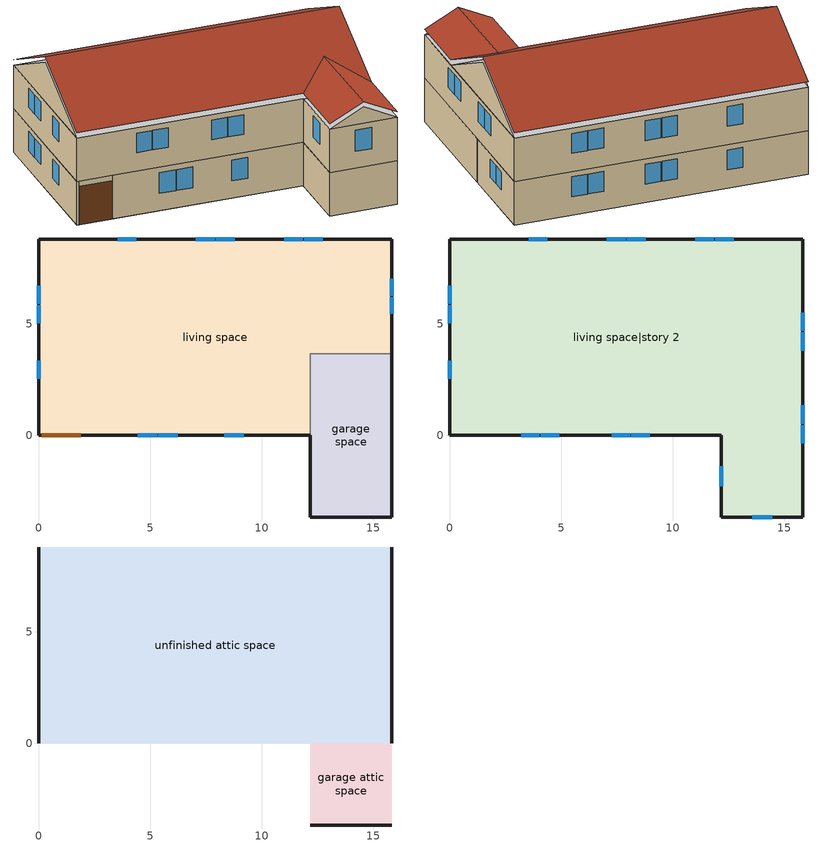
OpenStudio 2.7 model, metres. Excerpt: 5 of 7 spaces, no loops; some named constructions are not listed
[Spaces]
garage space
 floor foundation (FloorFndGrndUnfinSlab): 12.18,-3.66 12.18,3.66 15.84,3.66 15.84,-3.66 z0
 wall outside (WallExtUninsUnfin): 12.18,0 12.18,-3.66 15.84,-3.66 15.84,3.66 z0:2.44
 wall to living space (WallIntFinInsUnfin Reversed): 15.84,3.66 12.18,3.66 12.18,0 z0:2.44
living space
 floor foundation (FloorFndGrndFinSlab): 0,0 0,8.8 15.84,8.8 15.84,3.66 12.18,3.66 12.18,0 z0
 wall outside (WallExtInsFin): 15.84,3.66 15.84,8.8 0,8.8 0,0 0.13,0 1.92,0 12.18,0 z0:2.44
 window (WindowConstruction): 4.44,0 5.31,0 / 5.37,0 6.24,0 / 8.33,0 9.19,0 z0.98:2.13; 12.74,8.8 11.91,8.8 / 11.85,8.8 11.01,8.8 / 8.78,8.8 7.95,8.8 / 7.89,8.8 7.05,8.8 / 4.38,8.8 3.54,8.8 z1.02:2.13; 0,6.7 0,5.9 / 0,5.84 0,5.03 / 0,3.33 0,2.53 z1.06:2.13; 15.84,5.45 15.84,6.2 / 15.84,6.26 15.84,7.01 z1.13:2.13
 door (Door): 0.15,0 1.89,0 z0:2.13
living space|story 2
 floor to garage space (FloorFinInsUnfin): 15.84,3.66 15.84,-3.66 12.18,-3.66 12.18,3.66 z2.44
 floor to living space (FloorFinUninsFin): 15.84,8.8 15.84,3.66 12.18,3.66 12.18,0 0,0 0,8.8 z2.44
 wall outside (WallExtInsFin): 0,8.8 0,0 12.18,0 12.18,-3.66 15.84,-3.66 15.84,8.8 0,8.8 z2.44:4.88
 window (WindowConstruction): 13.56,-3.66 14.46,-3.66 z3.37:4.57; 3.21,0 4.03,0 / 4.09,0 4.91,0 / 7.27,0 8.09,0 / 8.15,0 8.97,0 z3.48:4.57; 12.74,8.8 11.91,8.8 / 11.85,8.8 11.01,8.8 / 8.78,8.8 7.95,8.8 / 7.89,8.8 7.05,8.8 / 4.38,8.8 3.54,8.8 z3.46:4.57; 0,6.7 0,5.9 / 0,5.84 0,5.03 / 0,3.33 0,2.53 z3.5:4.57; 12.18,-1.38 12.18,-2.28 z3.38:4.57; 15.84,-0.36 15.84,0.46 / 15.84,0.53 15.84,1.35 / 15.84,3.79 15.84,4.62 / 15.84,4.68 15.84,5.5 z3.47:4.57
unfinished attic space
 floor to living space|story 2 (FloorFinInsUnfinAttic): 15.84,8.8 15.84,0 0,0 0,8.8 z4.88
 wall outside (WallExtUninsUnfin): 0,4.4,7.08 0,8.8,4.88 0,0,4.88; 15.84,4.4,7.08 15.84,0,4.88 15.84,8.8,4.88
 roof outside (RoofUnfinInsExt): 0,4.4,7.38 15.84,4.4,7.38 15.84,8.8,5.18 0,8.8,5.18; 0,4.4,7.38 0,0,5.18 12.18,0,5.18 14.01,1.83,6.1 15.84,0,5.18 15.84,4.4,7.38
garage attic space
 floor to living space|story 2 (FloorFinInsUnfinAttic): 12.18,-3.66 12.18,0 15.84,0 15.84,-3.66 z4.88
 wall outside (WallExtUninsUnfin): 12.18,-3.66,4.88 15.84,-3.66,4.88 14.01,-3.66,5.79
 roof outside (RoofUnfinInsExt): 12.18,0,5.18 12.18,-3.66,5.18 14.01,-3.66,6.1 14.01,1.83,6.1; 15.84,0,5.18 14.01,1.83,6.1 14.01,-3.66,6.1 15.84,-3.66,5.18
[Material] Roughness=Rough
Name | Thickness {m} | Conductivity {W/m-K} | Density {kg/m3} | Specific Heat {J/kg-K} | Thermal Absorptance | Solar Absorptance | Visible Absorptance
FloorUAAdditionalCeilingIns | 0.12827 | 0.0411113 | 16.02 | 1046.75
FloorUATrussandIns | 0.0889 | 0.0436674 | 50.7834 | 1165.1
Drywall 0.5 in. | 0.0127 | 0.160291 | 801 | 837.4 | 0.9 | 0.5 | 0.1
RoofSheathing | 0.01905 | 0.115458 | 512.64 | 1214.23
Floor Covering | 0.0127 | 0.0433444 | 54.468 | 1339.84 | 0.9 | 0.9
FloorIns | 0.1397 | 0.0489548 | 106.365 | 1151.69
Wood Floor | 0.015875 | 0.115458 | 544.68 | 1214.23
FloorFinStudAndAirFloor | 0.1397 | 0.557395 | 67.691 | 1210.98
WallSheathing | 0.0127 | 0.115458 | 512.64 | 1214.23
WallStudandCavityOuter 1 | 0.0889 | 0.0594988 | 148.393 | 1174.04
WallCavity 1 | 0.0889 | 0.0552723 | 119.207 | 1160.19
[Construction]
FloorFinInsUnfinAttic Reversed: Drywall 0.5 in., FloorUATrussandIns, FloorUAAdditionalCeilingIns
FloorFinInsUnfin Reversed: Floor Covering, Wood Floor, RoofSheathing, FloorIns
FloorFinUninsFin Reversed: Floor Covering, Wood Floor, RoofSheathing, FloorFinStudAndAirFloor, Drywall 0.5 in.
WallIntFinInsUnfin: WallSheathing, WallStudandCavityOuter 1, WallCavity 1, WallStudandCavityOuter 1
[Schedule:Ruleset]
Name | Default Day Schedule
res nv_1 temp schedule | Schedule Day 11
res nv_1 avail schedule | Schedule Day 12
res mv_1 range exhaust schedule | Schedule Day 13
res mv_1 bath exhaust schedule | Schedule Day 14
[Schedule:Day]
Schedule Day 11; Schedule Day 12; Schedule Day 13; Schedule Day 14: 24, 0, 0
res nv_1 temp schedule allday1; res nv_1 temp schedule allday2; res nv_1 temp schedule allday3; res nv_1 temp schedule allday4; res nv_1 temp schedule allday11; res nv_1 temp schedule allday12: 1, 0, 23.8889, 24, 0, 23.8889
res nv_1 temp schedule allday5; res nv_1 temp schedule allday6; res nv_1 temp schedule allday10: 24, 0, 22.2222
res nv_1 temp schedule allday7; res nv_1 temp schedule allday8; res nv_1 temp schedule allday9: 1, 0, 22.2222, 24, 0, 22.2222
res nv_1 availability schedule allday1 on; res nv_1 availability schedule allday1 on 1; res nv_1 availability schedule allday1 on 2; res nv_1 availability schedule allday1 on 3; res nv_1 availability schedule allday1 on 4; res nv_1 availability schedule allday1 on 5; res nv_1 availability schedule allday1 on 6; res nv_1 availability schedule allday1 on 7; res nv_1 availability schedule allday1 on 8; res nv_1 availability schedule allday1 on 9; res nv_1 availability schedule allday1 on 10; res nv_1 availability schedule allday1 on 11: 1, 0, 1, 2, 0, 1, 3, 0, 1, 4, 0, 1, 5, 0, 1, 6, 0, 1, 7, 0, 1, 8, 0, 1, 9, 0, 1, 10, 0, 1, 11, 0, 1, 12, 0, 1, 13, 0, 1, 14, 0, 1, 15, 0, 1, 16, 0, 1, 17, 0, 1, 18, 0, 1, 19, 0, 1, 20, 0, 1, 21, 0, 1, 22, 0, 1, 23, 0, 1, 24, 0, 1
res mv_1 range exhaust schedule allday1; res mv_1 range exhaust schedule allday2; res mv_1 range exhaust schedule allday3; res mv_1 range exhaust schedule allday4; res mv_1 range exhaust schedule allday5; res mv_1 range exhaust schedule allday6; res mv_1 range exhaust schedule allday7; res mv_1 range exhaust schedule allday8; res mv_1 range exhaust schedule allday9; res mv_1 range exhaust schedule allday10; res mv_1 range exhaust schedule allday11; res mv_1 range exhaust schedule allday12: 15, 0, 0, 16, 0, 1, 24, 0, 0
res mv_1 bath exhaust schedule allday1; res mv_1 bath exhaust schedule allday2; res mv_1 bath exhaust schedule allday3; res mv_1 bath exhaust schedule allday4; res mv_1 bath exhaust schedule allday5; res mv_1 bath exhaust schedule allday6; res mv_1 bath exhaust schedule allday7; res mv_1 bath exhaust schedule allday8; res mv_1 bath exhaust schedule allday9; res mv_1 bath exhaust schedule allday10; res mv_1 bath exhaust schedule allday11; res mv_1 bath exhaust schedule allday12: 4, 0, 0, 5, 0, 1, 24, 0, 0
[Schedule:Rule] Apply Monday=Yes; Apply Wednesday=Yes; Apply Friday=Yes; Date Specification Type=DateRange; Start Day=1
Name | Schedule Ruleset | Rule Order | Day Schedule | Apply Sunday | Apply Tuesday | Apply Thursday | Apply Saturday | Start Month | End Month | End Day
res nv_1 temp schedule allday ruleset1 | res nv_1 temp schedule | 11 | res nv_1 temp schedule allday1 | Yes | Yes | Yes | Yes | 1 | 1 | 31
res nv_1 temp schedule allday ruleset2 | res nv_1 temp schedule | 10 | res nv_1 temp schedule allday2 | Yes | Yes | Yes | Yes | 2 | 2 | 28
res nv_1 temp schedule allday ruleset3 | res nv_1 temp schedule | 9 | res nv_1 temp schedule allday3 | Yes | Yes | Yes | Yes | 3 | 3 | 31
res nv_1 temp schedule allday ruleset4 | res nv_1 temp schedule | 8 | res nv_1 temp schedule allday4 | Yes | Yes | Yes | Yes | 4 | 4 | 30
res nv_1 temp schedule allday ruleset5 | res nv_1 temp schedule | 7 | res nv_1 temp schedule allday5 | Yes | Yes | Yes | Yes | 5 | 5 | 31
res nv_1 temp schedule allday ruleset6 | res nv_1 temp schedule | 6 | res nv_1 temp schedule allday6 | Yes | Yes | Yes | Yes | 6 | 6 | 30
res nv_1 temp schedule allday ruleset7 | res nv_1 temp schedule | 5 | res nv_1 temp schedule allday7 | Yes | Yes | Yes | Yes | 7 | 7 | 31
res nv_1 temp schedule allday ruleset8 | res nv_1 temp schedule | 4 | res nv_1 temp schedule allday8 | Yes | Yes | Yes | Yes | 8 | 8 | 31
res nv_1 temp schedule allday ruleset9 | res nv_1 temp schedule | 3 | res nv_1 temp schedule allday9 | Yes | Yes | Yes | Yes | 9 | 9 | 30
res nv_1 temp schedule allday ruleset10 | res nv_1 temp schedule | 2 | res nv_1 temp schedule allday10 | Yes | Yes | Yes | Yes | 10 | 10 | 31
res nv_1 temp schedule allday ruleset11 | res nv_1 temp schedule | 1 | res nv_1 temp schedule allday11 | Yes | Yes | Yes | Yes | 11 | 11 | 30
res nv_1 temp schedule allday ruleset12 | res nv_1 temp schedule | 0 | res nv_1 temp schedule allday12 | Yes | Yes | Yes | Yes | 12 | 12 | 31
res nv_1 availability schedule allday ruleset1 on | res nv_1 avail schedule | 11 | res nv_1 availability schedule allday1 on |  |  |  |  | 1 | 1 | 31
res nv_1 availability schedule allday ruleset2 on | res nv_1 avail schedule | 10 | res nv_1 availability schedule allday1 on 1 |  |  |  |  | 2 | 2 | 28
res nv_1 availability schedule allday ruleset3 on | res nv_1 avail schedule | 9 | res nv_1 availability schedule allday1 on 2 |  |  |  |  | 3 | 3 | 31
res nv_1 availability schedule allday ruleset4 on | res nv_1 avail schedule | 8 | res nv_1 availability schedule allday1 on 3 |  |  |  |  | 4 | 4 | 30
res nv_1 availability schedule allday ruleset5 on | res nv_1 avail schedule | 7 | res nv_1 availability schedule allday1 on 4 |  |  |  |  | 5 | 5 | 31
res nv_1 availability schedule allday ruleset6 on | res nv_1 avail schedule | 6 | res nv_1 availability schedule allday1 on 5 |  |  |  |  | 6 | 6 | 30
res nv_1 availability schedule allday ruleset7 on | res nv_1 avail schedule | 5 | res nv_1 availability schedule allday1 on 6 |  |  |  |  | 7 | 7 | 31
res nv_1 availability schedule allday ruleset8 on | res nv_1 avail schedule | 4 | res nv_1 availability schedule allday1 on 7 |  |  |  |  | 8 | 8 | 31
res nv_1 availability schedule allday ruleset9 on | res nv_1 avail schedule | 3 | res nv_1 availability schedule allday1 on 8 |  |  |  |  | 9 | 9 | 30
res nv_1 availability schedule allday ruleset10 on | res nv_1 avail schedule | 2 | res nv_1 availability schedule allday1 on 9 |  |  |  |  | 10 | 10 | 31
res nv_1 availability schedule allday ruleset11 on | res nv_1 avail schedule | 1 | res nv_1 availability schedule allday1 on 10 |  |  |  |  | 11 | 11 | 30
res nv_1 availability schedule allday ruleset12 on | res nv_1 avail schedule | 0 | res nv_1 availability schedule allday1 on 11 |  |  |  |  | 12 | 12 | 31
res mv_1 range exhaust schedule allday ruleset1 | res mv_1 range exhaust schedule | 11 | res mv_1 range exhaust schedule allday1 | Yes | Yes | Yes | Yes | 1 | 1 | 31
res mv_1 range exhaust schedule allday ruleset2 | res mv_1 range exhaust schedule | 10 | res mv_1 range exhaust schedule allday2 | Yes | Yes | Yes | Yes | 2 | 2 | 28
res mv_1 range exhaust schedule allday ruleset3 | res mv_1 range exhaust schedule | 9 | res mv_1 range exhaust schedule allday3 | Yes | Yes | Yes | Yes | 3 | 3 | 31
res mv_1 range exhaust schedule allday ruleset4 | res mv_1 range exhaust schedule | 8 | res mv_1 range exhaust schedule allday4 | Yes | Yes | Yes | Yes | 4 | 4 | 30
res mv_1 range exhaust schedule allday ruleset5 | res mv_1 range exhaust schedule | 7 | res mv_1 range exhaust schedule allday5 | Yes | Yes | Yes | Yes | 5 | 5 | 31
res mv_1 range exhaust schedule allday ruleset6 | res mv_1 range exhaust schedule | 6 | res mv_1 range exhaust schedule allday6 | Yes | Yes | Yes | Yes | 6 | 6 | 30
res mv_1 range exhaust schedule allday ruleset7 | res mv_1 range exhaust schedule | 5 | res mv_1 range exhaust schedule allday7 | Yes | Yes | Yes | Yes | 7 | 7 | 31
res mv_1 range exhaust schedule allday ruleset8 | res mv_1 range exhaust schedule | 4 | res mv_1 range exhaust schedule allday8 | Yes | Yes | Yes | Yes | 8 | 8 | 31
res mv_1 range exhaust schedule allday ruleset9 | res mv_1 range exhaust schedule | 3 | res mv_1 range exhaust schedule allday9 | Yes | Yes | Yes | Yes | 9 | 9 | 30
res mv_1 range exhaust schedule allday ruleset10 | res mv_1 range exhaust schedule | 2 | res mv_1 range exhaust schedule allday10 | Yes | Yes | Yes | Yes | 10 | 10 | 31
res mv_1 range exhaust schedule allday ruleset11 | res mv_1 range exhaust schedule | 1 | res mv_1 range exhaust schedule allday11 | Yes | Yes | Yes | Yes | 11 | 11 | 30
res mv_1 range exhaust schedule allday ruleset12 | res mv_1 range exhaust schedule | 0 | res mv_1 range exhaust schedule allday12 | Yes | Yes | Yes | Yes | 12 | 12 | 31
res mv_1 bath exhaust schedule allday ruleset1 | res mv_1 bath exhaust schedule | 11 | res mv_1 bath exhaust schedule allday1 | Yes | Yes | Yes | Yes | 1 | 1 | 31
res mv_1 bath exhaust schedule allday ruleset2 | res mv_1 bath exhaust schedule | 10 | res mv_1 bath exhaust schedule allday2 | Yes | Yes | Yes | Yes | 2 | 2 | 28
res mv_1 bath exhaust schedule allday ruleset3 | res mv_1 bath exhaust schedule | 9 | res mv_1 bath exhaust schedule allday3 | Yes | Yes | Yes | Yes | 3 | 3 | 31
res mv_1 bath exhaust schedule allday ruleset4 | res mv_1 bath exhaust schedule | 8 | res mv_1 bath exhaust schedule allday4 | Yes | Yes | Yes | Yes | 4 | 4 | 30
res mv_1 bath exhaust schedule allday ruleset5 | res mv_1 bath exhaust schedule | 7 | res mv_1 bath exhaust schedule allday5 | Yes | Yes | Yes | Yes | 5 | 5 | 31
res mv_1 bath exhaust schedule allday ruleset6 | res mv_1 bath exhaust schedule | 6 | res mv_1 bath exhaust schedule allday6 | Yes | Yes | Yes | Yes | 6 | 6 | 30
res mv_1 bath exhaust schedule allday ruleset7 | res mv_1 bath exhaust schedule | 5 | res mv_1 bath exhaust schedule allday7 | Yes | Yes | Yes | Yes | 7 | 7 | 31
res mv_1 bath exhaust schedule allday ruleset8 | res mv_1 bath exhaust schedule | 4 | res mv_1 bath exhaust schedule allday8 | Yes | Yes | Yes | Yes | 8 | 8 | 31
res mv_1 bath exhaust schedule allday ruleset9 | res mv_1 bath exhaust schedule | 3 | res mv_1 bath exhaust schedule allday9 | Yes | Yes | Yes | Yes | 9 | 9 | 30
res mv_1 bath exhaust schedule allday ruleset10 | res mv_1 bath exhaust schedule | 2 | res mv_1 bath exhaust schedule allday10 | Yes | Yes | Yes | Yes | 10 | 10 | 31
res mv_1 bath exhaust schedule allday ruleset11 | res mv_1 bath exhaust schedule | 1 | res mv_1 bath exhaust schedule allday11 | Yes | Yes | Yes | Yes | 11 | 11 | 30
res mv_1 bath exhaust schedule allday ruleset12 | res mv_1 bath exhaust schedule | 0 | res mv_1 bath exhaust schedule allday12 | Yes | Yes | Yes | Yes | 12 | 12 | 31
